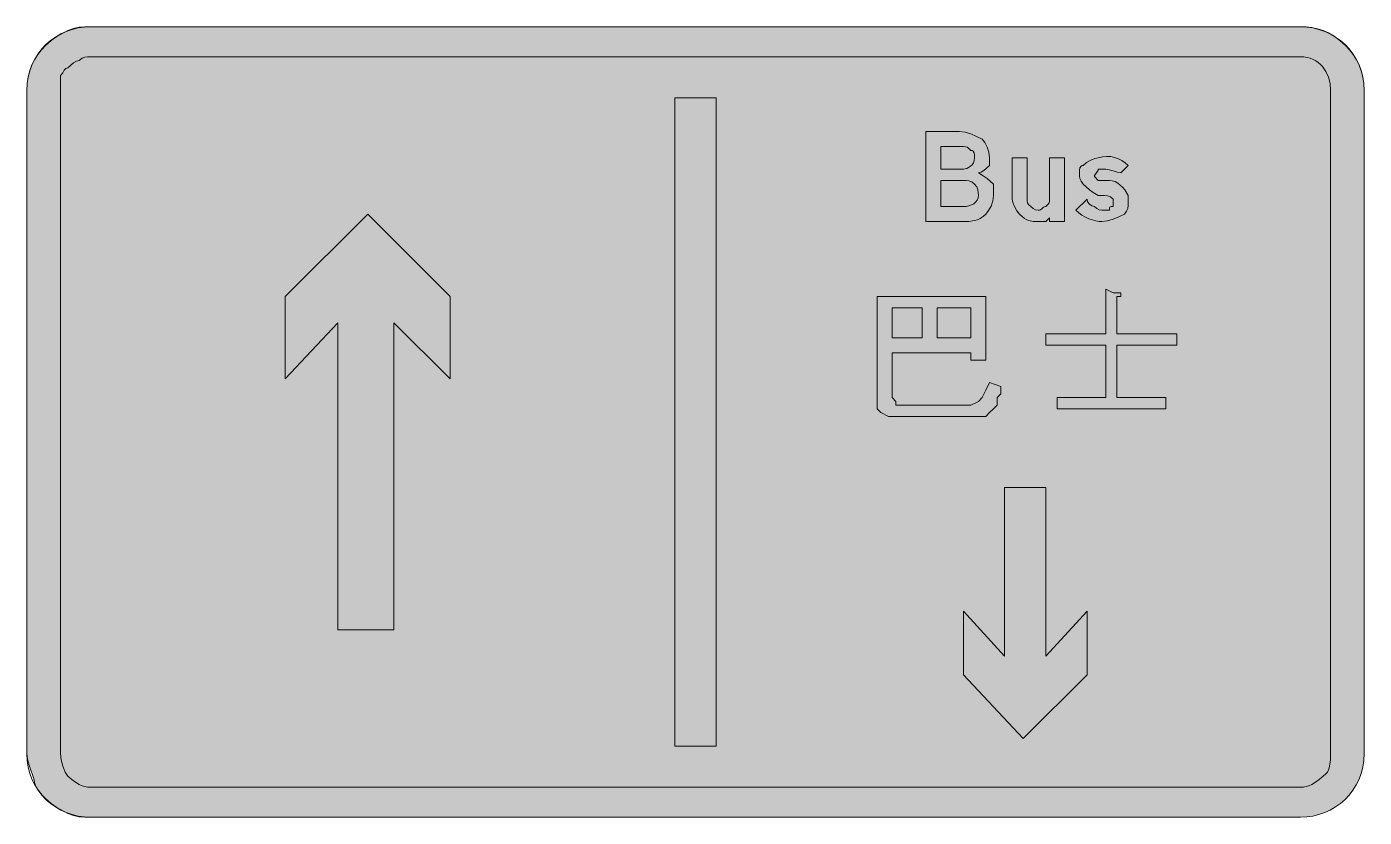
# Model space of a CAD drawing. Header units: metres. Extents: x 69 to 498, y 8 to 261.
import ezdxf

# ---------------------------------------------------------------- set-up
doc = ezdxf.new("R2010")
doc.units = ezdxf.units.M
for name, color, linetype, true_color in [('FILL_BLUE_0000FF', 7, 'Continuous', 0x0000ff), ('FILL_WHITE_FFFFFF', 7, 'Continuous', 0xffffff), ('STROKE_BLUE_0000FF', 7, 'Continuous', 0x0000ff)]:
    doc.layers.add(name, color=color, linetype=linetype, true_color=true_color)

msp = doc.modelspace()

# ---------------------------------------------------------------- hatches: boundary and pattern name
at = {"layer": 'FILL_BLUE_0000FF', "true_color": 0x0000ff}
h = msp.add_hatch(color=7, dxfattribs=at)
h.dxf.hatch_style = 1
h.paths.add_polyline_path([(478.31, 251.7), (479.35, 251.54), (480.32, 251.28), (481.24, 250.92), (482.1, 250.46), (482.88, 249.92), (483.61, 249.31), (484.26, 248.61), (485.35, 247.01), (486.15, 245.18), (486.64, 243.15), (486.81, 240.96), (486.81, 28.56), (486.77, 26.59), (486.51, 24.51), (486.22, 23.53), (485.8, 22.65), (485.2, 21.92), (484.41, 21.36), (482.61, 19.78), (480.81, 18.66), (479.91, 18.27), (479.01, 17.98), (478.11, 17.82), (477.21, 17.76), (89.61, 17.76), (88.71, 17.82), (87.81, 17.98), (86.91, 18.27), (86.01, 18.66), (84.21, 19.78), (82.41, 21.36), (81.96, 21.92), (81.53, 22.65), (80.76, 24.51), (80.22, 26.59), (80.01, 28.56), (80.01, 240.96), (80.01, 245.76), (80.72, 246.64), (81.21, 247.41), (81.7, 247.95), (82.01, 248.11), (82.41, 248.16), (84.21, 249.81), (85.11, 250.35), (86.01, 250.56), (86.91, 251.25), (87.81, 251.61), (88.71, 251.74), (89.61, 251.76), (477.21, 251.76), (478.31, 251.7)])
at = {"layer": 'FILL_WHITE_FFFFFF', "true_color": 0xffffff}
h = msp.add_hatch(color=7, dxfattribs=at)
h.dxf.hatch_style = 1
h.paths.add_polyline_path([(89.61, 8.16), (87.81, 8.18), (86.01, 8.31), (84.21, 8.67), (82.41, 9.36), (78.81, 11.31), (77.01, 12.57), (75.21, 14.16), (74.14, 15.27), (72.96, 16.71), (72.43, 17.52), (72, 18.38), (71.72, 19.26), (71.61, 20.16), (69.96, 24.81), (69.42, 26.74), (69.21, 28.56), (69.21, 240.96), (69.32, 243.15), (69.64, 245.23), (70.16, 247.2), (70.86, 249.06), (71.73, 250.8), (72.75, 252.43), (73.92, 253.95), (75.21, 255.36), (77.01, 256.95), (78.81, 258.21), (82.41, 260.16), (84.21, 260.85), (86.01, 261.21), (87.81, 261.34), (89.61, 261.36), (477.21, 261.36), (479.01, 261.3), (480.81, 261.1), (482.61, 260.73), (484.41, 260.16), (486.21, 259.37), (488.01, 258.32), (489.81, 257), (491.61, 255.36), (492.9, 253.95), (494.07, 252.43), (495.09, 250.8), (495.96, 249.06), (496.66, 247.2), (497.18, 245.23), (497.5, 243.15), (497.61, 240.96), (497.61, 28.56), (497.5, 26.35), (497.18, 24.24), (496.65, 22.22), (495.94, 20.31), (495.05, 18.51), (494, 16.83), (492.8, 15.28), (491.46, 13.86), (489.99, 12.58), (488.41, 11.45), (486.73, 10.47), (484.95, 9.66), (483.1, 9.01), (481.19, 8.54), (479.22, 8.26), (477.21, 8.16), (89.61, 8.16)])
h = msp.add_hatch(color=7, dxfattribs=at)
h.dxf.hatch_style = 1
h.paths.add_polyline_path([(290.01, 30.96), (276.81, 30.96), (276.81, 238.56), (290.01, 238.56), (290.01, 30.96)])
h = msp.add_hatch(color=7, dxfattribs=at)
h.dxf.hatch_style = 1
h.paths.add_polyline_path([(378.81, 210.96), (378.81, 207.36), (378.6, 205.58), (378.06, 203.91), (377.29, 202.47), (376.41, 201.36), (375.51, 200.57), (374.61, 199.97), (373.71, 199.55), (372.81, 199.26), (371.01, 199), (369.21, 198.96), (357.21, 198.96), (357.21, 227.76), (368.01, 227.76), (369.81, 227.55), (371.61, 227.01), (373.41, 226.24), (375.21, 225.36), (376.09, 224.25), (376.86, 222.81), (377.4, 221.14), (377.61, 219.36), (377.61, 216.96), (375.81, 215.31), (374.91, 214.77), (374.01, 214.56), (375.6, 213.66), (376.86, 212.76), (378.81, 210.96)])
h.paths.add_polyline_path([(370.88, 216.27), (371.46, 216.66), (371.99, 217.17), (372.42, 217.78), (372.7, 218.52), (372.81, 219.36), (372.79, 220.24), (372.66, 221.01), (372.3, 221.55), (372.01, 221.71), (371.61, 221.76), (370.9, 222.45), (370.41, 222.81), (369.92, 222.94), (369.21, 222.96), (362.01, 222.96), (362.01, 215.76), (369.21, 215.76), (370.28, 215.98), (370.88, 216.27)], flags=16)
h.paths.add_polyline_path([(370.97, 203.98), (371.78, 204.27), (372.51, 204.66), (373.12, 205.17), (373.6, 205.78), (373.9, 206.52), (374.01, 207.36), (373.99, 208.26), (373.86, 209.16), (373.5, 210.06), (372.81, 210.96), (371.91, 211.65), (371.01, 212.01), (370.11, 212.14), (369.21, 212.16), (362.01, 212.16), (362.01, 203.76), (369.21, 203.76), (370.11, 203.82), (370.97, 203.98)], flags=16)
h = msp.add_hatch(color=7, dxfattribs=at)
h.dxf.hatch_style = 1
h.paths.add_polyline_path([(391.6, 199), (390.21, 199.26), (389.53, 199.55), (388.82, 199.97), (387.21, 201.36), (386.33, 202.45), (385.56, 203.76), (385.02, 205.07), (384.81, 206.16), (384.81, 219.36), (389.61, 219.36), (389.61, 206.16), (389.63, 205.45), (389.76, 204.96), (390.12, 204.47), (390.81, 203.76), (391.56, 203.16), (392.33, 202.75), (393.21, 202.56), (393.61, 202.61), (393.92, 202.75), (394.41, 203.16), (394.9, 203.57), (395.21, 203.71), (395.61, 203.76), (396.3, 204.47), (396.66, 204.96), (396.79, 205.45), (396.81, 206.16), (396.81, 219.36), (401.61, 219.36), (401.61, 198.96), (396.81, 198.96), (396.81, 200.16), (395.61, 198.96), (393.21, 198.96), (391.6, 199)])
h = msp.add_hatch(color=7, dxfattribs=at)
h.dxf.hatch_style = 1
h.paths.add_polyline_path([(414.81, 212.16), (416.01, 212.16), (416.91, 212.05), (417.79, 211.75), (418.65, 211.27), (419.46, 210.66), (420.22, 209.93), (420.9, 209.12), (422.01, 207.36), (422.01, 204.96), (421.99, 204.06), (421.86, 203.16), (421.5, 202.26), (420.81, 201.36), (419.01, 200.48), (417.21, 199.71), (415.41, 199.17), (413.61, 198.96), (412.66, 199.02), (411.62, 199.18), (409.41, 199.86), (408.29, 200.37), (407.2, 200.98), (406.16, 201.72), (405.21, 202.56), (408.81, 206.16), (409.02, 205.28), (409.56, 204.51), (410.33, 203.97), (411.21, 203.76), (411.96, 203.16), (412.73, 202.75), (413.61, 202.56), (416.01, 202.56), (416.03, 203.25), (416.16, 203.61), (416.52, 203.74), (417.21, 203.76), (417.21, 204.96), (417.21, 206.16), (416.31, 206.85), (415.41, 207.21), (414.51, 207.34), (413.61, 207.36), (412.41, 207.36), (410.82, 208.26), (409.56, 209.16), (407.61, 210.96), (406.92, 211.86), (406.56, 212.76), (406.43, 213.66), (406.41, 214.56), (406.43, 215.44), (406.56, 216.21), (406.92, 216.75), (407.21, 216.91), (407.61, 216.96), (408.7, 217.84), (410.01, 218.61), (411.32, 219.15), (412.41, 219.36), (413.76, 219.7), (415.09, 219.83), (416.4, 219.76), (417.66, 219.51), (418.87, 219.09), (420, 218.52), (421.06, 217.8), (422.01, 216.96), (419.61, 214.56), (418.52, 214.75), (417.21, 215.16), (415.9, 215.57), (414.81, 215.76), (412.41, 215.76), (412.36, 215.36), (412.22, 215.05), (411.81, 214.56), (411.4, 214.07), (411.26, 213.76), (411.21, 213.36), (412.41, 212.16), (414.81, 212.16)])
h = msp.add_hatch(color=7, dxfattribs=at)
h.dxf.hatch_style = 1
h.paths.add_polyline_path([(178.41, 201.36), (204.81, 174.96), (204.81, 148.56), (186.81, 166.56), (186.81, 68.16), (168.81, 68.16), (168.81, 166.56), (152.01, 148.56), (152.01, 174.96), (178.41, 201.36)])
h = msp.add_hatch(color=7, dxfattribs=at)
h.dxf.hatch_style = 1
h.paths.add_polyline_path([(419.61, 176.16), (419.61, 174.96), (418.41, 174.96), (418.41, 162.96), (437.61, 162.96), (437.61, 159.36), (418.41, 159.36), (418.41, 142.56), (434.01, 142.56), (434.01, 138.96), (399.21, 138.96), (399.21, 142.56), (414.81, 142.56), (414.81, 159.36), (395.61, 159.36), (395.61, 162.96), (414.81, 162.96), (414.81, 177.36), (417.21, 176.16), (419.61, 176.16)])
h = msp.add_hatch(color=7, dxfattribs=at)
h.dxf.hatch_style = 1
h.paths.add_polyline_path([(371.61, 154.56), (371.61, 156.96), (346.41, 156.96), (346.41, 142.56), (347.61, 141.36), (347.61, 140.16), (348.81, 140.16), (371.61, 140.16), (374.01, 141.36), (375.21, 142.56), (376.41, 144.96), (377.61, 147.36), (381.21, 146.16), (381.21, 143.76), (380.01, 142.56), (380.01, 140.16), (378.81, 138.96), (377.61, 137.76), (376.41, 136.56), (374.01, 136.56), (372.81, 136.56), (346.41, 136.56), (345.21, 136.56), (342.81, 137.76), (341.61, 138.96), (341.61, 141.36), (341.61, 174.96), (376.41, 174.96), (376.41, 154.56), (371.61, 154.56)])
h.paths.add_polyline_path([(346.41, 171.36), (346.41, 161.76), (356.01, 161.76), (356.01, 171.36), (346.41, 171.36)], flags=16)
h.paths.add_polyline_path([(371.61, 171.36), (360.81, 171.36), (360.81, 161.76), (371.61, 161.76), (371.61, 171.36)], flags=16)
h = msp.add_hatch(color=7, dxfattribs=at)
h.dxf.hatch_style = 1
h.paths.add_polyline_path([(369.21, 74.16), (382.41, 59.76), (382.41, 113.76), (395.61, 113.76), (395.61, 59.76), (408.81, 74.16), (408.81, 53.76), (388.41, 33.36), (369.21, 53.76), (369.21, 74.16)])

# ---------------------------------------------------------------- linework, layer by layer
at = {"layer": 'FILL_BLUE_0000FF', "lineweight": 0, "true_color": 0x0000ff}
msp.add_lwpolyline([(478.31, 251.7), (479.35, 251.54), (480.32, 251.28), (481.24, 250.92), (482.1, 250.46), (482.88, 249.92), (483.61, 249.31), (484.26, 248.61), (485.35, 247.01), (486.15, 245.18), (486.64, 243.15), (486.81, 240.96), (486.81, 28.56), (486.77, 26.59), (486.51, 24.51), (486.22, 23.53), (485.8, 22.65), (485.2, 21.92), (484.41, 21.36), (482.61, 19.78), (480.81, 18.66), (479.91, 18.27), (479.01, 17.98), (478.11, 17.82), (477.21, 17.76), (89.61, 17.76), (88.71, 17.82), (87.81, 17.98), (86.91, 18.27), (86.01, 18.66), (84.21, 19.78), (82.41, 21.36), (81.96, 21.92), (81.53, 22.65), (80.76, 24.51), (80.22, 26.59), (80.01, 28.56), (80.01, 240.96), (80.01, 245.76), (80.72, 246.64), (81.21, 247.41), (81.7, 247.95), (82.01, 248.11), (82.41, 248.16), (84.21, 249.81), (85.11, 250.35), (86.01, 250.56), (86.91, 251.25), (87.81, 251.61), (88.71, 251.74), (89.61, 251.76), (477.21, 251.76)], close=True, dxfattribs=at)
at = {"layer": 'FILL_WHITE_FFFFFF', "lineweight": 0, "true_color": 0xffffff}
for points in [[(89.61, 8.16), (87.81, 8.18), (86.01, 8.31), (84.21, 8.67), (82.41, 9.36), (78.81, 11.31), (77.01, 12.57), (75.21, 14.16), (74.14, 15.27), (72.96, 16.71), (72.43, 17.52), (72, 18.38), (71.72, 19.26), (71.61, 20.16), (69.96, 24.81), (69.42, 26.74), (69.21, 28.56), (69.21, 240.96), (69.32, 243.15), (69.64, 245.23), (70.16, 247.2), (70.86, 249.06), (71.73, 250.8), (72.75, 252.43), (73.92, 253.95), (75.21, 255.36), (77.01, 256.95), (78.81, 258.21), (82.41, 260.16), (84.21, 260.85), (86.01, 261.21), (87.81, 261.34), (89.61, 261.36), (477.21, 261.36), (479.01, 261.3), (480.81, 261.1), (482.61, 260.73), (484.41, 260.16), (486.21, 259.37), (488.01, 258.32), (489.81, 257), (491.61, 255.36), (492.9, 253.95), (494.07, 252.43), (495.09, 250.8), (495.96, 249.06), (496.66, 247.2), (497.18, 245.23), (497.5, 243.15), (497.61, 240.96), (497.61, 28.56), (497.5, 26.35), (497.18, 24.24), (496.65, 22.22), (495.94, 20.31), (495.05, 18.51), (494, 16.83), (492.8, 15.28), (491.46, 13.86), (489.99, 12.58), (488.41, 11.45), (486.73, 10.47), (484.95, 9.66), (483.1, 9.01), (481.19, 8.54), (479.22, 8.26), (477.21, 8.16)], [(290.01, 30.96), (276.81, 30.96), (276.81, 238.56), (290.01, 238.56)], [(378.81, 210.96), (378.81, 207.36), (378.6, 205.58), (378.06, 203.91), (377.29, 202.47), (376.41, 201.36), (375.51, 200.57), (374.61, 199.97), (373.71, 199.55), (372.81, 199.26), (371.01, 199), (369.21, 198.96), (357.21, 198.96), (357.21, 227.76), (368.01, 227.76), (369.81, 227.55), (371.61, 227.01), (373.41, 226.24), (375.21, 225.36), (376.09, 224.25), (376.86, 222.81), (377.4, 221.14), (377.61, 219.36), (377.61, 216.96), (375.81, 215.31), (374.91, 214.77), (374.01, 214.56), (375.6, 213.66), (376.86, 212.76)], [(370.88, 216.27), (371.46, 216.66), (371.99, 217.17), (372.42, 217.78), (372.7, 218.52), (372.81, 219.36), (372.79, 220.24), (372.66, 221.01), (372.3, 221.55), (372.01, 221.71), (371.61, 221.76), (370.9, 222.45), (370.41, 222.81), (369.92, 222.94), (369.21, 222.96), (362.01, 222.96), (362.01, 215.76), (369.21, 215.76), (370.28, 215.98)], [(391.6, 199), (390.21, 199.26), (389.53, 199.55), (388.82, 199.97), (387.21, 201.36), (386.33, 202.45), (385.56, 203.76), (385.02, 205.07), (384.81, 206.16), (384.81, 219.36), (389.61, 219.36), (389.61, 206.16), (389.63, 205.45), (389.76, 204.96), (390.12, 204.47), (390.81, 203.76), (391.56, 203.16), (392.33, 202.75), (393.21, 202.56), (393.61, 202.61), (393.92, 202.75), (394.41, 203.16), (394.9, 203.57), (395.21, 203.71), (395.61, 203.76), (396.3, 204.47), (396.66, 204.96), (396.79, 205.45), (396.81, 206.16), (396.81, 219.36), (401.61, 219.36), (401.61, 198.96), (396.81, 198.96), (396.81, 200.16), (395.61, 198.96), (393.21, 198.96)], [(414.81, 212.16), (416.01, 212.16), (416.91, 212.05), (417.79, 211.75), (418.65, 211.27), (419.46, 210.66), (420.22, 209.93), (420.9, 209.12), (422.01, 207.36), (422.01, 204.96), (421.99, 204.06), (421.86, 203.16), (421.5, 202.26), (420.81, 201.36), (419.01, 200.48), (417.21, 199.71), (415.41, 199.17), (413.61, 198.96), (412.66, 199.02), (411.62, 199.18), (409.41, 199.86), (408.29, 200.37), (407.2, 200.98), (406.16, 201.72), (405.21, 202.56), (408.81, 206.16), (409.02, 205.28), (409.56, 204.51), (410.33, 203.97), (411.21, 203.76), (411.96, 203.16), (412.73, 202.75), (413.61, 202.56), (416.01, 202.56), (416.03, 203.25), (416.16, 203.61), (416.52, 203.74), (417.21, 203.76), (417.21, 204.96), (417.21, 206.16), (416.31, 206.85), (415.41, 207.21), (414.51, 207.34), (413.61, 207.36), (412.41, 207.36), (410.82, 208.26), (409.56, 209.16), (407.61, 210.96), (406.92, 211.86), (406.56, 212.76), (406.43, 213.66), (406.41, 214.56), (406.43, 215.44), (406.56, 216.21), (406.92, 216.75), (407.21, 216.91), (407.61, 216.96), (408.7, 217.84), (410.01, 218.61), (411.32, 219.15), (412.41, 219.36), (413.76, 219.7), (415.09, 219.83), (416.4, 219.76), (417.66, 219.51), (418.87, 219.09), (420, 218.52), (421.06, 217.8), (422.01, 216.96), (419.61, 214.56), (418.52, 214.75), (417.21, 215.16), (415.9, 215.57), (414.81, 215.76), (412.41, 215.76), (412.36, 215.36), (412.22, 215.05), (411.81, 214.56), (411.4, 214.07), (411.26, 213.76), (411.21, 213.36), (412.41, 212.16)], [(370.97, 203.98), (371.78, 204.27), (372.51, 204.66), (373.12, 205.17), (373.6, 205.78), (373.9, 206.52), (374.01, 207.36), (373.99, 208.26), (373.86, 209.16), (373.5, 210.06), (372.81, 210.96), (371.91, 211.65), (371.01, 212.01), (370.11, 212.14), (369.21, 212.16), (362.01, 212.16), (362.01, 203.76), (369.21, 203.76), (370.11, 203.82)], [(178.41, 201.36), (204.81, 174.96), (204.81, 148.56), (186.81, 166.56), (186.81, 68.16), (168.81, 68.16), (168.81, 166.56), (152.01, 148.56), (152.01, 174.96)], [(419.61, 176.16), (419.61, 174.96), (418.41, 174.96), (418.41, 162.96), (437.61, 162.96), (437.61, 159.36), (418.41, 159.36), (418.41, 142.56), (434.01, 142.56), (434.01, 138.96), (399.21, 138.96), (399.21, 142.56), (414.81, 142.56), (414.81, 159.36), (395.61, 159.36), (395.61, 162.96), (414.81, 162.96), (414.81, 177.36), (417.21, 176.16)], [(371.61, 154.56), (371.61, 156.96), (346.41, 156.96), (346.41, 142.56), (347.61, 141.36), (347.61, 140.16), (348.81, 140.16), (371.61, 140.16), (374.01, 141.36), (375.21, 142.56), (376.41, 144.96), (377.61, 147.36), (381.21, 146.16), (381.21, 143.76), (380.01, 142.56), (380.01, 140.16), (378.81, 138.96), (377.61, 137.76), (376.41, 136.56), (374.01, 136.56), (372.81, 136.56), (346.41, 136.56), (345.21, 136.56), (342.81, 137.76), (341.61, 138.96), (341.61, 141.36), (341.61, 174.96), (376.41, 174.96), (376.41, 154.56)], [(346.41, 171.36), (346.41, 161.76), (356.01, 161.76), (356.01, 171.36)], [(371.61, 171.36), (360.81, 171.36), (360.81, 161.76), (371.61, 161.76)], [(369.21, 74.16), (382.41, 59.76), (382.41, 113.76), (395.61, 113.76), (395.61, 59.76), (408.81, 74.16), (408.81, 53.76), (388.41, 33.36), (369.21, 53.76)]]:
    msp.add_lwpolyline(points, close=True, dxfattribs=at)
at = {"layer": 'STROKE_BLUE_0000FF', "lineweight": 0, "true_color": 0x0000ff}
msp.add_lwpolyline([(69.21, 240.96), (69.21, 28.56), (69.32, 26.35), (69.64, 24.24), (70.17, 22.22), (70.88, 20.31), (71.77, 18.51), (72.82, 16.83), (74.02, 15.28), (75.36, 13.86), (76.83, 12.58), (78.41, 11.45), (80.09, 10.47), (81.87, 9.66), (83.72, 9.01), (85.63, 8.54), (87.6, 8.26), (89.61, 8.16), (477.21, 8.16), (479.22, 8.26), (481.19, 8.54), (483.1, 9.01), (484.95, 9.66), (486.73, 10.47), (488.41, 11.45), (489.99, 12.58), (491.46, 13.86), (492.8, 15.28), (494, 16.83), (495.05, 18.51), (495.94, 20.31), (496.65, 22.22), (497.18, 24.24), (497.5, 26.35), (497.61, 28.56), (497.61, 240.96), (497.5, 243.17), (497.18, 245.28), (496.65, 247.3), (495.94, 249.21), (495.05, 251.01), (494, 252.69), (492.8, 254.24), (491.46, 255.66), (489.99, 256.94), (488.41, 258.07), (486.73, 259.05), (484.95, 259.86), (483.1, 260.51), (481.19, 260.98), (479.22, 261.26), (477.21, 261.36), (89.61, 261.36), (87.6, 261.26), (85.63, 260.98), (83.72, 260.51), (81.87, 259.86), (80.09, 259.05), (78.41, 258.07), (76.83, 256.94), (75.36, 255.66), (74.02, 254.24), (72.82, 252.69), (71.77, 251.01), (70.88, 249.21), (70.17, 247.3), (69.64, 245.28), (69.32, 243.17), (69.21, 240.96)], dxfattribs=at)

doc.saveas('drawing.dxf')
